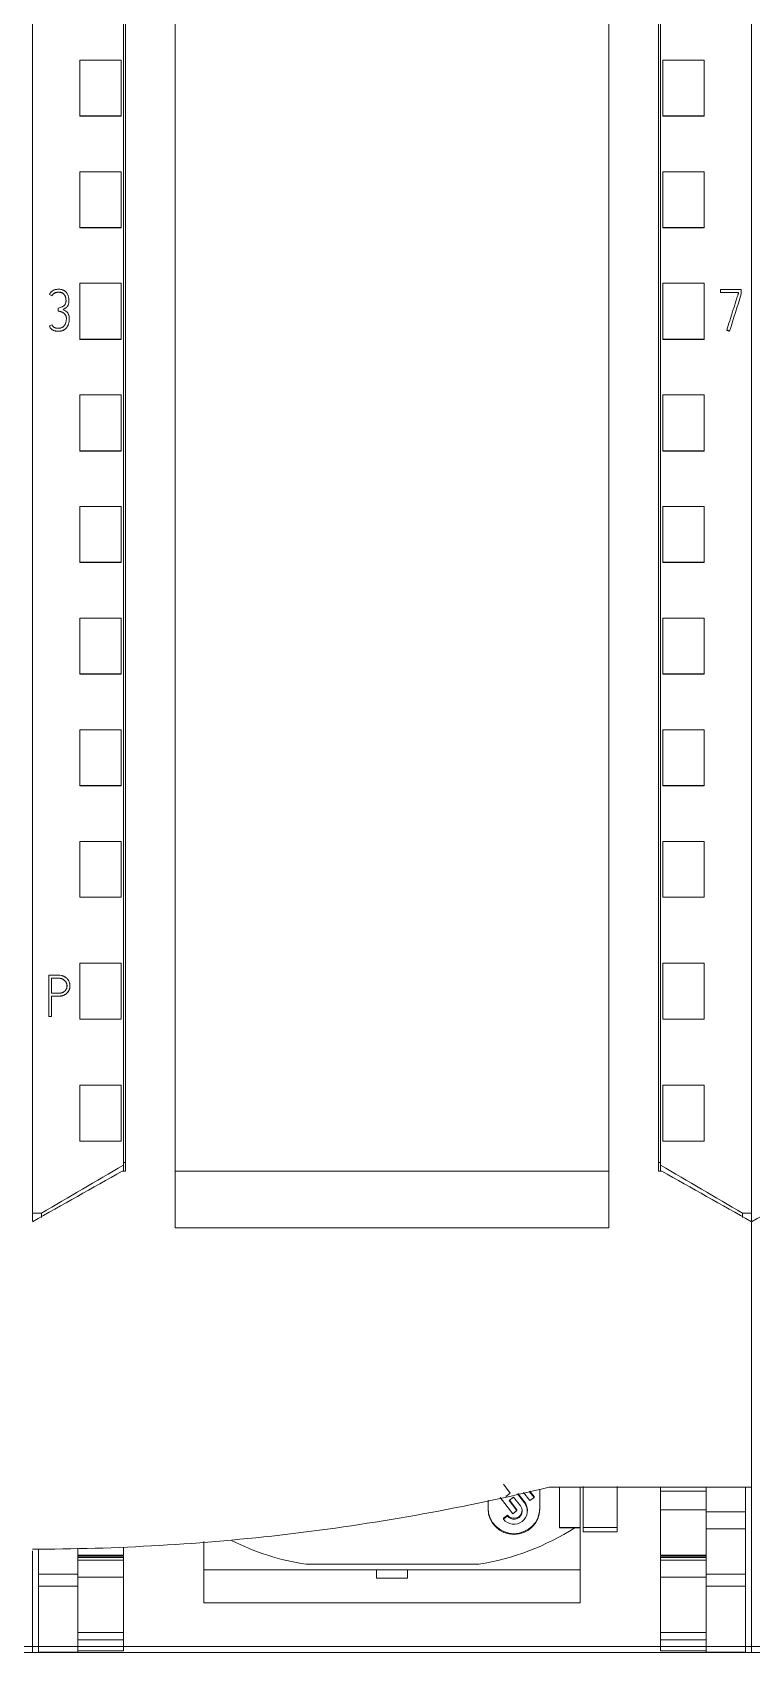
# Model space of a CAD drawing. Header units: millimetres. Extents: x 4137 to 6698, y 1400 to 3585.
# Drawn here: x 5146.2 to 5181, y 2940.8 to 3019.2 of the extents above; entities that cross this region are included whole.
import ezdxf

# ---------------------------------------------------------------- set-up
doc = ezdxf.new("R2010")
doc.units = ezdxf.units.MM
doc.layers.add('000-PI-Oprema', color=30, linetype='Continuous', lineweight=5)
doc.layers.add('004-PI-DIN Šina', color=3, linetype='Continuous')

msp = doc.modelspace()

# ---------------------------------------------------------------- linework, layer by layer
at = {"layer": '000-PI-Oprema', "color": 0, "linetype": 'ByBlock', "lineweight": 0}
for p, q in [((5146.248, 3075.465), (5146.248, 2962.047)), ((5181.048, 3075.465), (5181.048, 2962.047)), ((5150.648, 3073.185), (5150.648, 2964.37)), ((5176.648, 2964.37), (5176.648, 3073.185)), ((5148.548, 3015.152), (5148.548, 3017.854)), ((5150.548, 3017.854), (5148.548, 3017.854)), ((5150.548, 3015.152), (5150.548, 3017.854)), ((5176.748, 3015.152), (5176.748, 3017.854)), ((5176.748, 3017.854), (5178.748, 3017.854)), ((5178.748, 3015.152), (5178.748, 3017.854)), ((5148.548, 3015.134), (5148.548, 3015.152)), ((5150.548, 3015.152), (5148.548, 3015.152)), ((5150.548, 3015.134), (5148.548, 3015.134)), ((5150.548, 3015.134), (5150.548, 3015.152)), ((5176.748, 3015.152), (5178.748, 3015.152)), ((5176.748, 3015.134), (5176.748, 3015.152)), ((5176.748, 3015.134), (5178.748, 3015.134)), ((5178.748, 3015.134), (5178.748, 3015.152)), ((5148.548, 3009.751), (5148.548, 3012.452)), ((5150.548, 3012.452), (5148.548, 3012.452)), ((5150.548, 3009.751), (5150.548, 3012.452)), ((5176.748, 3009.751), (5176.748, 3012.452)), ((5176.748, 3012.452), (5178.748, 3012.452)), ((5178.748, 3009.751), (5178.748, 3012.452)), ((5148.548, 3009.734), (5148.548, 3009.751)), ((5150.548, 3009.751), (5148.548, 3009.751)), ((5150.548, 3009.734), (5148.548, 3009.734)), ((5150.548, 3009.734), (5150.548, 3009.751)), ((5176.748, 3009.751), (5178.748, 3009.751)), ((5176.748, 3009.734), (5176.748, 3009.751)), ((5176.748, 3009.734), (5178.748, 3009.734)), ((5178.748, 3009.734), (5178.748, 3009.751)), ((5148.548, 3004.349), (5148.548, 3007.05)), ((5150.548, 3007.05), (5148.548, 3007.05)), ((5150.548, 3004.349), (5150.548, 3007.05)), ((5176.748, 3004.349), (5176.748, 3007.05)), ((5176.748, 3007.05), (5178.748, 3007.05)), ((5178.748, 3004.349), (5178.748, 3007.05)), ((5179.551, 3006.607), (5179.551, 3006.748)), ((5179.551, 3006.748), (5180.55, 3006.748)), ((5179.551, 3006.607), (5179.551, 3006.6)), ((5180.411, 3006.607), (5179.551, 3006.607)), ((5179.551, 3006.6), (5180.411, 3006.6)), ((5180.411, 3006.568), (5180.411, 3006.607)), ((5180.55, 3006.748), (5180.55, 3006.546)), ((5180.55, 3006.546), (5180.55, 3006.539)), ((5147.494, 3005.847), (5147.494, 3005.841)), ((5147.502, 3005.709), (5147.502, 3005.703)), ((5148.015, 3006.194), (5148.015, 3006.2)), ((5148.032, 3005.341), (5148.032, 3005.347)), ((5148.548, 3004.334), (5148.548, 3004.349)), ((5150.548, 3004.349), (5148.548, 3004.349)), ((5150.548, 3004.334), (5148.548, 3004.334)), ((5150.548, 3004.334), (5150.548, 3004.349)), ((5176.748, 3004.334), (5176.748, 3004.349)), ((5176.748, 3004.349), (5178.748, 3004.349)), ((5176.748, 3004.334), (5178.748, 3004.334)), ((5178.748, 3004.334), (5178.748, 3004.349)), ((5179.848, 3004.783), (5179.848, 3004.777)), ((5179.981, 3004.739), (5179.981, 3004.733)), ((5148.548, 2998.947), (5148.548, 3001.649)), ((5150.548, 3001.649), (5148.548, 3001.649)), ((5150.548, 2998.947), (5150.548, 3001.649)), ((5176.748, 2998.947), (5176.748, 3001.649)), ((5176.748, 3001.649), (5178.748, 3001.649)), ((5178.748, 2998.947), (5178.748, 3001.649)), ((5148.548, 2998.934), (5148.548, 2998.947)), ((5150.548, 2998.947), (5148.548, 2998.947)), ((5150.548, 2998.934), (5148.548, 2998.934)), ((5150.548, 2998.934), (5150.548, 2998.947)), ((5176.748, 2998.934), (5176.748, 2998.947)), ((5176.748, 2998.947), (5178.748, 2998.947)), ((5176.748, 2998.934), (5178.748, 2998.934)), ((5178.748, 2998.934), (5178.748, 2998.947)), ((5148.548, 2993.546), (5148.548, 2996.247)), ((5150.548, 2996.247), (5148.548, 2996.247)), ((5150.548, 2993.546), (5150.548, 2996.247)), ((5176.748, 2993.546), (5176.748, 2996.247)), ((5176.748, 2996.247), (5178.748, 2996.247)), ((5178.748, 2993.546), (5178.748, 2996.247)), ((5148.548, 2993.534), (5148.548, 2993.546)), ((5150.548, 2993.546), (5148.548, 2993.546)), ((5150.548, 2993.534), (5148.548, 2993.534)), ((5150.548, 2993.534), (5150.548, 2993.546)), ((5176.748, 2993.534), (5176.748, 2993.546)), ((5176.748, 2993.546), (5178.748, 2993.546)), ((5176.748, 2993.534), (5178.748, 2993.534)), ((5178.748, 2993.534), (5178.748, 2993.546)), ((5148.548, 2988.144), (5148.548, 2990.845)), ((5150.548, 2990.845), (5148.548, 2990.845)), ((5150.548, 2988.144), (5150.548, 2990.845)), ((5176.748, 2988.144), (5176.748, 2990.845)), ((5176.748, 2990.845), (5178.748, 2990.845)), ((5178.748, 2988.144), (5178.748, 2990.845)), ((5148.548, 2988.135), (5148.548, 2988.144)), ((5150.548, 2988.144), (5148.548, 2988.144)), ((5150.548, 2988.135), (5148.548, 2988.135)), ((5150.548, 2988.135), (5150.548, 2988.144)), ((5176.748, 2988.135), (5176.748, 2988.144)), ((5176.748, 2988.144), (5178.748, 2988.144)), ((5176.748, 2988.135), (5178.748, 2988.135)), ((5178.748, 2988.135), (5178.748, 2988.144)), ((5148.548, 2982.743), (5148.548, 2985.444)), ((5150.548, 2985.444), (5148.548, 2985.444)), ((5150.548, 2982.743), (5150.548, 2985.444)), ((5176.748, 2982.743), (5176.748, 2985.444)), ((5176.748, 2985.444), (5178.748, 2985.444)), ((5178.748, 2982.743), (5178.748, 2985.444)), ((5148.548, 2982.735), (5148.548, 2982.743)), ((5150.548, 2982.743), (5148.548, 2982.743)), ((5150.548, 2982.735), (5148.548, 2982.735)), ((5150.548, 2982.735), (5150.548, 2982.743)), ((5176.748, 2982.735), (5176.748, 2982.743)), ((5176.748, 2982.743), (5178.748, 2982.743)), ((5176.748, 2982.735), (5178.748, 2982.735)), ((5178.748, 2982.735), (5178.748, 2982.743)), ((5148.548, 2977.341), (5148.548, 2980.042)), ((5150.548, 2980.042), (5148.548, 2980.042)), ((5150.548, 2977.341), (5150.548, 2980.042)), ((5176.748, 2977.341), (5176.748, 2980.042)), ((5176.748, 2980.042), (5178.748, 2980.042)), ((5178.748, 2977.341), (5178.748, 2980.042)), ((5150.548, 2977.341), (5148.548, 2977.341)), ((5148.548, 2977.335), (5148.548, 2977.341)), ((5150.548, 2977.335), (5148.548, 2977.335)), ((5150.548, 2977.335), (5150.548, 2977.341)), ((5176.748, 2977.341), (5178.748, 2977.341)), ((5176.748, 2977.335), (5176.748, 2977.341)), ((5176.748, 2977.335), (5178.748, 2977.335)), ((5178.748, 2977.335), (5178.748, 2977.341)), ((5147.037, 2973.566), (5147.037, 2971.565)), ((5148.548, 2971.439), (5148.548, 2974.14)), ((5150.548, 2974.14), (5148.548, 2974.14)), ((5150.548, 2971.439), (5150.548, 2974.14)), ((5176.748, 2971.439), (5176.748, 2974.14)), ((5176.748, 2974.14), (5178.748, 2974.14)), ((5178.748, 2971.439), (5178.748, 2974.14)), ((5147.179, 2972.689), (5147.179, 2973.425)), ((5148.064, 2973.038), (5148.064, 2973.044)), ((5147.179, 2971.565), (5147.179, 2972.547)), ((5147.037, 2971.565), (5147.179, 2971.565)), ((5148.548, 2971.435), (5148.548, 2971.439)), ((5150.548, 2971.439), (5148.548, 2971.439)), ((5150.548, 2971.435), (5148.548, 2971.435)), ((5150.548, 2971.435), (5150.548, 2971.439)), ((5176.748, 2971.439), (5178.748, 2971.439)), ((5176.748, 2971.435), (5176.748, 2971.439)), ((5176.748, 2971.435), (5178.748, 2971.435)), ((5178.748, 2971.435), (5178.748, 2971.439)), ((5148.548, 2965.538), (5148.548, 2968.238)), ((5150.548, 2968.238), (5148.548, 2968.238)), ((5150.548, 2965.538), (5150.548, 2968.238)), ((5176.748, 2965.538), (5176.748, 2968.238)), ((5176.748, 2968.238), (5178.748, 2968.238)), ((5178.748, 2965.538), (5178.748, 2968.238)), ((5148.548, 2965.535), (5148.548, 2965.538)), ((5150.548, 2965.538), (5148.548, 2965.538)), ((5150.548, 2965.535), (5148.548, 2965.535)), ((5150.548, 2965.535), (5150.548, 2965.538)), ((5176.748, 2965.538), (5178.748, 2965.538)), ((5176.748, 2965.535), (5176.748, 2965.538)), ((5176.748, 2965.535), (5178.748, 2965.535)), ((5178.748, 2965.535), (5178.748, 2965.538)), ((5150.748, 2964.499), (5150.648, 2964.499)), ((5150.648, 2964.37), (5150.648, 2964.084)), ((5176.548, 2964.499), (5176.648, 2964.499)), ((5176.648, 2964.084), (5176.648, 2964.37)), ((5150.598, 2964.084), (5150.748, 2964.084)), ((5174.148, 2964.081), (5153.148, 2964.081)), ((5176.548, 2964.084), (5176.698, 2964.084)), ((5146.248, 2962.047), (5146.248, 2961.677)), ((5146.688, 2962.047), (5146.248, 2962.047)), ((5146.688, 2961.844), (5146.688, 2962.047)), ((5180.608, 2962.047), (5180.608, 2961.844)), ((5181.048, 2962.047), (5180.608, 2962.047)), ((5181.048, 2962.047), (5181.048, 2961.671)), ((5174.148, 2961.334), (5153.148, 2961.334)), ((5169.036, 2948.925), (5169.372, 2948.499)), ((5169.372, 2948.499), (5169.156, 2948.331)), ((5170.059, 2948.03), (5169.723, 2948.456)), ((5170.059, 2948.069), (5169.742, 2948.471)), ((5170.018, 2948.524), (5170.324, 2948.135)), ((5170.521, 2948.288), (5170.289, 2948.581)), ((5170.521, 2948.327), (5170.316, 2948.587)), ((5170.798, 2947.734), (5170.798, 2948.689)), ((5171.248, 2948.785), (5181.048, 2948.785)), ((5171.748, 2948.785), (5171.748, 2946.825)), ((5172.748, 2946.825), (5172.748, 2948.785)), ((5176.648, 2948.585), (5176.648, 2948.785)), ((5176.648, 2947.686), (5176.648, 2948.585)), ((5176.648, 2948.585), (5178.848, 2948.585)), ((5178.848, 2947.583), (5178.848, 2948.785)), ((5180.748, 2947.583), (5180.748, 2948.785)), ((5181.048, 2948.704), (5181.048, 2940.785)), ((5168.298, 2948.159), (5168.298, 2947.734)), ((5168.878, 2948.282), (5169.498, 2947.495)), ((5169.31, 2948.136), (5169.526, 2948.303)), ((5169.695, 2947.648), (5169.31, 2948.136)), ((5169.695, 2947.687), (5169.329, 2948.151)), ((5169.526, 2948.303), (5169.862, 2947.877)), ((5169.695, 2947.687), (5169.695, 2947.648)), ((5170.059, 2948.069), (5170.059, 2948.03)), ((5170.197, 2947.634), (5170.197, 2947.673)), ((5170.324, 2948.135), (5170.521, 2948.288)), ((5170.521, 2948.327), (5170.521, 2948.288)), ((5176.648, 2945.486), (5176.648, 2947.686)), ((5176.648, 2947.686), (5178.848, 2947.686)), ((5169.233, 2947.429), (5169.036, 2947.277)), ((5169.233, 2947.39), (5169.036, 2947.237)), ((5169.036, 2947.277), (5169.036, 2947.237)), ((5169.233, 2947.429), (5169.233, 2947.39)), ((5169.498, 2947.495), (5169.695, 2947.648)), ((5178.848, 2946.767), (5178.848, 2947.583)), ((5178.848, 2947.583), (5180.748, 2947.583)), ((5180.748, 2946.767), (5180.748, 2947.583)), ((5154.548, 2944.785), (5154.548, 2946.149)), ((5171.748, 2946.825), (5171.748, 2946.824)), ((5171.748, 2946.825), (5172.748, 2946.825)), ((5171.748, 2946.824), (5172.496, 2946.824)), ((5172.496, 2946.824), (5172.748, 2946.824)), ((5172.748, 2946.824), (5172.748, 2946.825)), ((5172.748, 2944.785), (5172.748, 2946.824)), ((5172.898, 2946.618), (5172.898, 2946.835)), ((5172.898, 2946.835), (5174.548, 2946.835)), ((5172.898, 2946.618), (5174.548, 2946.618)), ((5174.548, 2946.618), (5174.548, 2946.835)), ((5178.848, 2946.767), (5178.848, 2944.58)), ((5178.848, 2946.767), (5180.748, 2946.767)), ((5180.748, 2946.767), (5180.748, 2944.58)), ((5146.549, 2945.785), (5146.248, 2945.785)), ((5146.248, 2945.703), (5146.248, 2940.785)), ((5146.548, 2945.773), (5146.548, 2944.58)), ((5148.448, 2945.834), (5148.448, 2944.58)), ((5148.448, 2945.486), (5150.648, 2945.486)), ((5150.648, 2945.456), (5148.448, 2945.456)), ((5150.648, 2945.449), (5148.448, 2945.449)), ((5150.648, 2945.385), (5148.448, 2945.385)), ((5150.648, 2945.486), (5150.648, 2945.851)), ((5150.648, 2945.449), (5150.648, 2945.456)), ((5150.648, 2945.385), (5150.648, 2945.449)), ((5150.648, 2945.385), (5150.648, 2945.248)), ((5176.648, 2945.486), (5178.848, 2945.486)), ((5176.648, 2945.449), (5176.648, 2945.456)), ((5178.848, 2945.456), (5176.648, 2945.456)), ((5176.648, 2945.385), (5176.648, 2945.449)), ((5176.648, 2945.449), (5178.848, 2945.449)), ((5176.648, 2945.385), (5176.648, 2945.248)), ((5176.648, 2945.385), (5178.848, 2945.385)), ((5146.548, 2943.993), (5146.548, 2944.58)), ((5148.448, 2944.58), (5146.548, 2944.58)), ((5150.648, 2945.248), (5148.448, 2945.248)), ((5148.448, 2943.993), (5148.448, 2944.58)), ((5150.648, 2945.248), (5150.648, 2944.423)), ((5154.548, 2943.185), (5154.548, 2944.785)), ((5154.548, 2944.785), (5172.748, 2944.785)), ((5159.492, 2945.052), (5167.847, 2945.052)), ((5162.898, 2944.785), (5162.898, 2944.381)), ((5164.398, 2944.785), (5164.398, 2944.381)), ((5172.748, 2943.185), (5172.748, 2944.785)), ((5176.648, 2945.248), (5176.648, 2944.423)), ((5176.648, 2945.248), (5178.848, 2945.248)), ((5178.848, 2943.993), (5178.848, 2944.58)), ((5178.848, 2944.58), (5180.748, 2944.58)), ((5180.748, 2943.993), (5180.748, 2944.58)), ((5148.448, 2943.993), (5146.548, 2943.993)), ((5150.648, 2944.423), (5148.448, 2944.423)), ((5150.648, 2944.423), (5150.648, 2941.758)), ((5162.898, 2944.381), (5164.398, 2944.381)), ((5176.648, 2944.423), (5176.648, 2941.758)), ((5176.648, 2944.423), (5178.848, 2944.423)), ((5178.848, 2943.993), (5180.748, 2943.993)), ((5154.548, 2943.185), (5172.748, 2943.185)), ((5150.648, 2941.758), (5148.448, 2941.758)), ((5148.448, 2941.391), (5148.448, 2940.861)), ((5150.648, 2941.391), (5148.448, 2941.391)), ((5150.648, 2941.758), (5150.648, 2941.391)), ((5150.648, 2941.391), (5150.648, 2940.861)), ((5176.648, 2941.758), (5176.648, 2941.391)), ((5176.648, 2941.758), (5178.848, 2941.758)), ((5176.648, 2941.391), (5176.648, 2940.861)), ((5176.648, 2941.391), (5178.848, 2941.391)), ((5178.848, 2941.391), (5178.848, 2940.861)), ((5148.189, 2940.785), (5146.248, 2940.785)), ((5148.448, 2940.797), (5146.548, 2940.797)), ((5146.548, 2940.796), (5148.448, 2940.796)), ((5179.448, 2940.785), (5148.189, 2940.785)), ((5150.648, 2940.861), (5148.448, 2940.861)), ((5148.448, 2940.86), (5150.648, 2940.86)), ((5150.648, 2940.86), (5150.648, 2940.861)), ((5176.648, 2940.86), (5176.648, 2940.861)), ((5176.648, 2940.861), (5178.848, 2940.861)), ((5176.648, 2940.86), (5178.848, 2940.86)), ((5178.848, 2940.797), (5180.748, 2940.797)), ((5178.848, 2940.796), (5180.748, 2940.796)), ((5181.048, 2940.785), (5179.448, 2940.785))]:
    msp.add_line(p, q, dxfattribs=at)
at = {"layer": '000-PI-Oprema', "color": 0, "linetype": 'ByBlock', "lineweight": 0, "ltscale": 0.25}
for p, q in [((5147.069, 3006.512), (5147.197, 3006.442)), ((5147.069, 3004.986), (5147.197, 3005.044))]:
    msp.add_line(p, q, dxfattribs=at)
at = {"layer": '000-PI-Oprema', "color": 7, "linetype": 'Continuous', "lineweight": 13}
for centre, major_axis, ratio, start_param, end_param in [((5184.083, 2955.573), (314.603, 1002.18), 0.017762, 1.525489, 1.527294), ((5184.081, 2955.637), (314.393, 1001.508), 0.017752, 1.525522, 1.527328)]:
    msp.add_ellipse(centre, major_axis=major_axis, ratio=ratio, start_param=start_param, end_param=end_param, dxfattribs=at)
at = {"layer": '000-PI-Oprema', "color": 0, "linetype": 'ByBlock', "lineweight": 0}
for centre, major_axis, start_param, end_param in [((5169.548, 2947.773), (1.25, 0), 3.141593, 6.283185), ((5169.548, 2947.734), (1.25, 0), 3.141593, 6.283185), ((5169.548, 2947.634), (0.649, 0), 3.804818, 6.94641), ((5169.548, 2947.634), (-0.399, 0), 0.663225, 3.804818), ((5169.548, 2947.673), (-0.399, 0), 0.663225, 3.092069), ((5169.548, 2947.673), (0.649, 0), 6.283142, 6.94641), ((5161.314, 2956.789), (11.977, 0), 4.241192, 4.559632), ((5165.91, 2956.929), (12.135, 0), 4.872685, 5.28613)]:
    msp.add_ellipse(centre, major_axis=major_axis, ratio=0.991445, start_param=start_param, end_param=end_param, dxfattribs=at)
for points, knots in [([(5150.748, 3073.37), (5150.748, 3070.326), (5150.748, 3060.757), (5150.748, 3046.587), (5150.748, 3032.02), (5150.748, 3017.81), (5150.748, 3003.516), (5150.748, 2988.029), (5150.748, 2975.39), (5150.748, 2967.425), (5150.748, 2964.084)], [0, 0, 0, 0, 0.083934, 0.263736, 0.389889, 0.484142, 0.653794, 0.78188, 0.908517, 1, 1, 1, 1]), ([(5176.548, 2964.084), (5176.548, 2967.425), (5176.548, 2975.39), (5176.548, 2988.029), (5176.548, 3003.516), (5176.548, 3017.81), (5176.548, 3032.02), (5176.548, 3046.587), (5176.548, 3060.757), (5176.548, 3070.326), (5176.548, 3073.37)], [0, 0, 0, 0, 0.091483, 0.21812, 0.346206, 0.515858, 0.610111, 0.736264, 0.916066, 1, 1, 1, 1]), ([(5153.148, 3070.305), (5153.148, 3068.282), (5153.148, 3059.733), (5153.148, 3046.587), (5153.148, 3032.02), (5153.148, 3017.81), (5153.148, 3003.516), (5153.148, 2988.029), (5153.148, 2975.271), (5153.148, 2966.39), (5153.148, 2962.132), (5153.148, 2961.334)], [0, 0, 0, 0, 0.055935, 0.236292, 0.362833, 0.457376, 0.627551, 0.756032, 0.883059, 0.978086, 1, 1, 1, 1]), ([(5174.148, 3070.305), (5174.148, 3068.282), (5174.148, 3059.733), (5174.148, 3046.587), (5174.148, 3032.02), (5174.148, 3017.81), (5174.148, 3003.516), (5174.148, 2988.029), (5174.148, 2975.271), (5174.148, 2966.39), (5174.148, 2962.132), (5174.148, 2961.334)], [0, 0, 0, 0, 0.055935, 0.236292, 0.362833, 0.457376, 0.627551, 0.756032, 0.883059, 0.978086, 1, 1, 1, 1]), ([(5147.069, 3006.512), (5147.078, 3006.531), (5147.097, 3006.566), (5147.122, 3006.598), (5147.142, 3006.621), (5147.149, 3006.628), (5147.164, 3006.642), (5147.172, 3006.649), (5147.195, 3006.668), (5147.211, 3006.68), (5147.237, 3006.696), (5147.246, 3006.701), (5147.264, 3006.71), (5147.273, 3006.714), (5147.301, 3006.727), (5147.32, 3006.734), (5147.349, 3006.742), (5147.359, 3006.745), (5147.378, 3006.749), (5147.388, 3006.751), (5147.418, 3006.756), (5147.458, 3006.761), (5147.498, 3006.762), (5147.539, 3006.761), (5147.559, 3006.761), (5147.599, 3006.757), (5147.619, 3006.754), (5147.659, 3006.746), (5147.678, 3006.742), (5147.717, 3006.729), (5147.735, 3006.722), (5147.763, 3006.709), (5147.772, 3006.704), (5147.79, 3006.694), (5147.798, 3006.689), (5147.823, 3006.672), (5147.839, 3006.66), (5147.861, 3006.64), (5147.868, 3006.633), (5147.882, 3006.618), (5147.889, 3006.61), (5147.908, 3006.587), (5147.92, 3006.57), (5147.941, 3006.536), (5147.95, 3006.518), (5147.975, 3006.463), (5147.987, 3006.424), (5148, 3006.366), (5148.004, 3006.346), (5148.01, 3006.306), (5148.012, 3006.286), (5148.014, 3006.246), (5148.015, 3006.226), (5148.015, 3006.186), (5148.015, 3006.166), (5148.012, 3006.125), (5148.01, 3006.105), (5148.002, 3006.065), (5147.996, 3006.046), (5147.981, 3006.009), (5147.973, 3005.991), (5147.957, 3005.964), (5147.952, 3005.956), (5147.94, 3005.939), (5147.934, 3005.931), (5147.914, 3005.908), (5147.9, 3005.894), (5147.878, 3005.874), (5147.87, 3005.867), (5147.854, 3005.855), (5147.845, 3005.849), (5147.82, 3005.833), (5147.803, 3005.822), (5147.768, 3005.802), (5147.75, 3005.793), (5147.732, 3005.784)], [0, 0, 0, 0, 0.03125, 0.0625, 0.0625, 0.078125, 0.078125, 0.09375, 0.09375, 0.125, 0.125, 0.140625, 0.140625, 0.15625, 0.15625, 0.1875, 0.1875, 0.203125, 0.203125, 0.21875, 0.21875, 0.25, 0.28125, 0.28125, 0.3125, 0.3125, 0.34375, 0.34375, 0.375, 0.375, 0.40625, 0.40625, 0.421875, 0.421875, 0.4375, 0.4375, 0.46875, 0.46875, 0.484375, 0.484375, 0.5, 0.5, 0.53125, 0.53125, 0.5625, 0.5625, 0.625, 0.625, 0.65625, 0.65625, 0.6875, 0.6875, 0.71875, 0.71875, 0.75, 0.75, 0.78125, 0.78125, 0.8125, 0.8125, 0.84375, 0.84375, 0.859375, 0.859375, 0.875, 0.875, 0.90625, 0.90625, 0.921875, 0.921875, 0.9375, 0.9375, 0.96875, 0.96875, 1, 1, 1, 1]), ([(5147.494, 3005.847), (5147.525, 3005.857), (5147.557, 3005.866), (5147.62, 3005.886), (5147.651, 3005.896), (5147.696, 3005.916), (5147.711, 3005.924), (5147.74, 3005.941), (5147.753, 3005.95), (5147.773, 3005.965), (5147.779, 3005.971), (5147.791, 3005.982), (5147.797, 3005.988), (5147.813, 3006.007), (5147.824, 3006.019), (5147.837, 3006.04), (5147.841, 3006.047), (5147.849, 3006.062), (5147.852, 3006.07), (5147.861, 3006.093), (5147.865, 3006.109), (5147.871, 3006.141), (5147.873, 3006.158), (5147.874, 3006.191), (5147.874, 3006.207), (5147.873, 3006.257), (5147.871, 3006.289), (5147.863, 3006.338), (5147.86, 3006.354), (5147.853, 3006.378), (5147.851, 3006.386), (5147.846, 3006.402), (5147.843, 3006.41), (5147.834, 3006.433), (5147.827, 3006.448), (5147.81, 3006.477), (5147.801, 3006.491), (5147.781, 3006.517), (5147.77, 3006.53), (5147.752, 3006.547), (5147.746, 3006.552), (5147.733, 3006.562), (5147.726, 3006.567), (5147.705, 3006.581), (5147.69, 3006.589), (5147.66, 3006.601), (5147.644, 3006.607), (5147.611, 3006.615), (5147.595, 3006.617), (5147.562, 3006.621), (5147.546, 3006.623), (5147.512, 3006.623), (5147.496, 3006.623), (5147.462, 3006.621), (5147.446, 3006.619), (5147.413, 3006.614), (5147.397, 3006.611), (5147.373, 3006.603), (5147.365, 3006.601), (5147.35, 3006.595), (5147.342, 3006.592), (5147.327, 3006.585), (5147.319, 3006.581), (5147.305, 3006.572), (5147.298, 3006.568), (5147.278, 3006.553), (5147.265, 3006.542), (5147.242, 3006.518), (5147.232, 3006.506), (5147.213, 3006.478), (5147.205, 3006.464), (5147.197, 3006.449)], [0, 0, 0, 0, 0.0625, 0.0625, 0.125, 0.125, 0.15625, 0.15625, 0.1875, 0.1875, 0.203125, 0.203125, 0.21875, 0.21875, 0.25, 0.25, 0.265625, 0.265625, 0.28125, 0.28125, 0.3125, 0.3125, 0.34375, 0.34375, 0.375, 0.375, 0.4375, 0.4375, 0.46875, 0.46875, 0.484375, 0.484375, 0.5, 0.5, 0.53125, 0.53125, 0.5625, 0.5625, 0.59375, 0.59375, 0.609375, 0.609375, 0.625, 0.625, 0.65625, 0.65625, 0.6875, 0.6875, 0.71875, 0.71875, 0.75, 0.75, 0.78125, 0.78125, 0.8125, 0.8125, 0.84375, 0.84375, 0.859375, 0.859375, 0.875, 0.875, 0.890625, 0.890625, 0.90625, 0.90625, 0.9375, 0.9375, 0.96875, 0.96875, 1, 1, 1, 1]), ([(5147.197, 3006.442), (5147.204, 3006.457), (5147.213, 3006.472), (5147.231, 3006.499), (5147.241, 3006.511), (5147.259, 3006.529), (5147.265, 3006.535), (5147.277, 3006.546), (5147.284, 3006.551), (5147.297, 3006.561), (5147.304, 3006.565), (5147.318, 3006.574), (5147.325, 3006.578), (5147.348, 3006.588), (5147.363, 3006.594), (5147.395, 3006.604), (5147.411, 3006.607), (5147.444, 3006.613), (5147.46, 3006.615), (5147.493, 3006.617), (5147.51, 3006.617), (5147.56, 3006.616), (5147.592, 3006.613), (5147.633, 3006.603), (5147.641, 3006.601), (5147.657, 3006.596), (5147.665, 3006.593), (5147.688, 3006.584), (5147.702, 3006.576), (5147.724, 3006.563), (5147.73, 3006.558), (5147.743, 3006.548), (5147.75, 3006.543), (5147.768, 3006.526), (5147.779, 3006.513), (5147.794, 3006.494), (5147.799, 3006.487), (5147.809, 3006.473), (5147.822, 3006.452), (5147.832, 3006.43), (5147.845, 3006.399), (5147.85, 3006.383), (5147.859, 3006.354), (5147.862, 3006.34), (5147.864, 3006.326)], [0, 0, 0, 0, 0.055989, 0.055989, 0.111979, 0.111979, 0.139974, 0.139974, 0.167968, 0.167968, 0.195963, 0.195963, 0.223958, 0.223958, 0.279947, 0.279947, 0.335937, 0.335937, 0.391926, 0.391926, 0.447916, 0.447916, 0.559895, 0.559895, 0.587889, 0.587889, 0.615884, 0.615884, 0.671874, 0.671874, 0.699868, 0.699868, 0.727863, 0.727863, 0.783853, 0.783853, 0.811847, 0.811847, 0.839842, 0.895832, 0.895832, 0.951821, 0.951821, 1, 1, 1, 1]), ([(5179.848, 3004.783), (5179.895, 3004.932), (5179.942, 3005.081), (5180.012, 3005.304), (5180.035, 3005.378), (5180.082, 3005.527), (5180.105, 3005.602), (5180.14, 3005.713), (5180.152, 3005.75), (5180.175, 3005.825), (5180.187, 3005.862), (5180.222, 3005.973), (5180.245, 3006.048), (5180.292, 3006.197), (5180.316, 3006.271), (5180.351, 3006.382), (5180.363, 3006.42), (5180.38, 3006.475), (5180.386, 3006.494), (5180.396, 3006.522), (5180.399, 3006.531), (5180.405, 3006.549), (5180.408, 3006.559), (5180.411, 3006.568)], [0, 0, 0, 0, 0.25, 0.25, 0.375, 0.375, 0.5, 0.5, 0.5625, 0.5625, 0.625, 0.625, 0.75, 0.75, 0.875, 0.875, 0.9375, 0.9375, 0.96875, 0.96875, 0.984375, 0.984375, 1, 1, 1, 1]), ([(5147.732, 3005.784), (5147.751, 3005.774), (5147.77, 3005.764), (5147.806, 3005.743), (5147.824, 3005.732), (5147.859, 3005.709), (5147.876, 3005.697), (5147.901, 3005.677), (5147.909, 3005.669), (5147.924, 3005.655), (5147.931, 3005.647), (5147.951, 3005.623), (5147.964, 3005.606), (5147.98, 3005.579), (5147.985, 3005.569), (5147.994, 3005.55), (5147.998, 3005.541), (5148.01, 3005.511), (5148.016, 3005.491), (5148.023, 3005.46), (5148.025, 3005.45), (5148.028, 3005.429), (5148.029, 3005.418), (5148.032, 3005.387), (5148.032, 3005.366), (5148.032, 3005.324), (5148.031, 3005.303), (5148.029, 3005.261), (5148.027, 3005.24), (5148.021, 3005.199), (5148.018, 3005.178), (5148.005, 3005.116), (5147.994, 3005.076), (5147.974, 3005.028), (5147.97, 3005.018), (5147.961, 3004.999), (5147.956, 3004.99), (5147.941, 3004.962), (5147.93, 3004.944), (5147.905, 3004.91), (5147.892, 3004.894), (5147.87, 3004.871), (5147.862, 3004.863), (5147.847, 3004.849), (5147.838, 3004.842), (5147.813, 3004.823), (5147.796, 3004.811), (5147.769, 3004.796), (5147.759, 3004.791), (5147.74, 3004.782), (5147.73, 3004.778), (5147.681, 3004.758), (5147.64, 3004.748), (5147.578, 3004.738), (5147.557, 3004.736), (5147.514, 3004.734), (5147.493, 3004.733), (5147.451, 3004.734), (5147.43, 3004.735), (5147.399, 3004.739), (5147.388, 3004.74), (5147.367, 3004.744), (5147.357, 3004.746), (5147.326, 3004.753), (5147.306, 3004.76), (5147.276, 3004.771), (5147.267, 3004.776), (5147.248, 3004.785), (5147.238, 3004.79), (5147.211, 3004.806), (5147.193, 3004.818), (5147.169, 3004.838), (5147.161, 3004.845), (5147.147, 3004.861), (5147.14, 3004.869), (5147.12, 3004.894), (5147.109, 3004.911), (5147.088, 3004.948), (5147.078, 3004.966), (5147.069, 3004.986)], [0, 0, 0, 0, 0.03125, 0.03125, 0.0625, 0.0625, 0.09375, 0.09375, 0.109375, 0.109375, 0.125, 0.125, 0.15625, 0.15625, 0.171875, 0.171875, 0.1875, 0.1875, 0.21875, 0.21875, 0.234375, 0.234375, 0.25, 0.25, 0.28125, 0.28125, 0.3125, 0.3125, 0.34375, 0.34375, 0.375, 0.375, 0.4375, 0.4375, 0.453125, 0.453125, 0.46875, 0.46875, 0.5, 0.5, 0.53125, 0.53125, 0.546875, 0.546875, 0.5625, 0.5625, 0.59375, 0.59375, 0.609375, 0.609375, 0.625, 0.625, 0.6875, 0.6875, 0.71875, 0.71875, 0.75, 0.75, 0.78125, 0.78125, 0.796875, 0.796875, 0.8125, 0.8125, 0.84375, 0.84375, 0.859375, 0.859375, 0.875, 0.875, 0.90625, 0.90625, 0.921875, 0.921875, 0.9375, 0.9375, 0.96875, 0.96875, 1, 1, 1, 1]), ([(5147.197, 3005.044), (5147.204, 3005.028), (5147.212, 3005.013), (5147.23, 3004.983), (5147.24, 3004.97), (5147.258, 3004.95), (5147.264, 3004.944), (5147.278, 3004.933), (5147.284, 3004.928), (5147.299, 3004.918), (5147.306, 3004.914), (5147.322, 3004.905), (5147.33, 3004.902), (5147.354, 3004.892), (5147.37, 3004.888), (5147.404, 3004.881), (5147.422, 3004.878), (5147.456, 3004.875), (5147.473, 3004.875), (5147.508, 3004.875), (5147.525, 3004.876), (5147.559, 3004.878), (5147.576, 3004.881), (5147.602, 3004.886), (5147.61, 3004.887), (5147.627, 3004.892), (5147.636, 3004.894), (5147.66, 3004.902), (5147.676, 3004.908), (5147.7, 3004.92), (5147.707, 3004.924), (5147.722, 3004.933), (5147.73, 3004.938), (5147.75, 3004.953), (5147.763, 3004.964), (5147.787, 3004.989), (5147.798, 3005.003), (5147.818, 3005.032), (5147.826, 3005.047), (5147.841, 3005.078), (5147.848, 3005.094), (5147.865, 3005.144), (5147.872, 3005.177), (5147.881, 3005.228), (5147.884, 3005.245), (5147.887, 3005.28), (5147.889, 3005.297), (5147.891, 3005.331), (5147.891, 3005.349), (5147.89, 3005.374), (5147.89, 3005.383), (5147.889, 3005.4), (5147.888, 3005.409), (5147.884, 3005.435), (5147.88, 3005.452), (5147.871, 3005.476), (5147.868, 3005.484), (5147.861, 3005.5), (5147.857, 3005.507), (5147.843, 3005.53), (5147.833, 3005.544), (5147.811, 3005.57), (5147.799, 3005.583), (5147.773, 3005.605), (5147.759, 3005.616), (5147.73, 3005.634), (5147.715, 3005.643), (5147.684, 3005.658), (5147.668, 3005.665), (5147.636, 3005.676), (5147.619, 3005.681), (5147.57, 3005.695), (5147.536, 3005.703), (5147.502, 3005.709)], [0, 0, 0, 0, 0.03125, 0.03125, 0.0625, 0.0625, 0.078125, 0.078125, 0.09375, 0.09375, 0.109375, 0.109375, 0.125, 0.125, 0.15625, 0.15625, 0.1875, 0.1875, 0.21875, 0.21875, 0.25, 0.25, 0.28125, 0.28125, 0.296875, 0.296875, 0.3125, 0.3125, 0.34375, 0.34375, 0.359375, 0.359375, 0.375, 0.375, 0.40625, 0.40625, 0.4375, 0.4375, 0.46875, 0.46875, 0.5, 0.5, 0.5625, 0.5625, 0.59375, 0.59375, 0.625, 0.625, 0.65625, 0.65625, 0.671875, 0.671875, 0.6875, 0.6875, 0.71875, 0.71875, 0.734375, 0.734375, 0.75, 0.75, 0.78125, 0.78125, 0.8125, 0.8125, 0.84375, 0.84375, 0.875, 0.875, 0.90625, 0.90625, 0.9375, 0.9375, 1, 1, 1, 1]), ([(5147.502, 3005.703), (5147.536, 3005.697), (5147.57, 3005.689), (5147.619, 3005.675), (5147.635, 3005.67), (5147.668, 3005.658), (5147.684, 3005.652), (5147.707, 3005.64), (5147.715, 3005.636), (5147.73, 3005.628), (5147.737, 3005.623), (5147.759, 3005.609), (5147.773, 3005.599), (5147.793, 3005.582), (5147.799, 3005.576), (5147.811, 3005.564), (5147.817, 3005.557), (5147.833, 3005.537), (5147.843, 3005.523), (5147.857, 3005.501), (5147.861, 3005.493), (5147.864, 3005.485), (5147.865, 3005.485), (5147.865, 3005.484)], [0, 0, 0, 0, 0.234549, 0.234549, 0.351824, 0.351824, 0.469098, 0.469098, 0.527735, 0.527735, 0.586373, 0.586373, 0.703647, 0.703647, 0.762285, 0.762285, 0.820922, 0.820922, 0.938196, 0.938196, 0.996834, 0.996834, 1, 1, 1, 1]), ([(5148.01, 3006.104), (5148.011, 3006.115), (5148.013, 3006.126), (5148.015, 3006.156), (5148.015, 3006.175), (5148.015, 3006.193)], [0, 0, 0, 0, 0.372922, 0.372922, 1, 1, 1, 1]), ([(5147.069, 3004.98), (5147.078, 3004.96), (5147.088, 3004.941), (5147.109, 3004.905), (5147.12, 3004.887), (5147.14, 3004.862), (5147.147, 3004.854), (5147.161, 3004.839), (5147.169, 3004.832), (5147.193, 3004.812), (5147.21, 3004.8), (5147.238, 3004.784), (5147.247, 3004.779), (5147.266, 3004.77), (5147.276, 3004.765), (5147.305, 3004.754), (5147.325, 3004.747), (5147.366, 3004.737), (5147.387, 3004.734), (5147.429, 3004.729), (5147.45, 3004.728), (5147.491, 3004.727), (5147.512, 3004.727), (5147.554, 3004.73), (5147.575, 3004.732), (5147.607, 3004.736), (5147.617, 3004.738), (5147.638, 3004.742), (5147.648, 3004.745), (5147.678, 3004.752), (5147.698, 3004.759), (5147.728, 3004.77), (5147.737, 3004.774), (5147.757, 3004.783), (5147.766, 3004.788), (5147.794, 3004.804), (5147.811, 3004.815), (5147.844, 3004.841), (5147.86, 3004.854), (5147.889, 3004.885), (5147.903, 3004.901), (5147.928, 3004.935), (5147.939, 3004.952), (5147.955, 3004.98), (5147.96, 3004.989), (5147.969, 3005.008), (5147.973, 3005.018), (5147.993, 3005.067), (5148.005, 3005.107), (5148.017, 3005.168), (5148.021, 3005.189), (5148.026, 3005.231), (5148.028, 3005.252), (5148.03, 3005.276), (5148.03, 3005.279), (5148.03, 3005.282)], [0, 0, 0, 0, 0.045144, 0.045144, 0.090287, 0.090287, 0.112859, 0.112859, 0.135431, 0.135431, 0.180575, 0.180575, 0.203147, 0.203147, 0.225718, 0.225718, 0.270862, 0.270862, 0.316006, 0.316006, 0.361149, 0.361149, 0.406293, 0.406293, 0.451437, 0.451437, 0.474009, 0.474009, 0.49658, 0.49658, 0.541724, 0.541724, 0.564296, 0.564296, 0.586868, 0.586868, 0.632011, 0.632011, 0.677155, 0.677155, 0.722299, 0.722299, 0.767442, 0.767442, 0.790014, 0.790014, 0.812586, 0.812586, 0.902873, 0.902873, 0.948017, 0.948017, 0.993161, 0.993161, 1, 1, 1, 1]), ([(5147.179, 2972.547), (5147.231, 2972.547), (5147.282, 2972.548), (5147.385, 2972.547), (5147.437, 2972.546), (5147.515, 2972.548), (5147.54, 2972.549), (5147.579, 2972.552), (5147.592, 2972.554), (5147.618, 2972.557), (5147.63, 2972.559), (5147.669, 2972.566), (5147.694, 2972.572), (5147.743, 2972.588), (5147.767, 2972.598), (5147.802, 2972.615), (5147.813, 2972.621), (5147.836, 2972.634), (5147.847, 2972.641), (5147.878, 2972.663), (5147.898, 2972.68), (5147.926, 2972.707), (5147.935, 2972.716), (5147.953, 2972.735), (5147.961, 2972.745), (5147.984, 2972.776), (5147.998, 2972.798), (5148.016, 2972.832), (5148.022, 2972.844), (5148.032, 2972.868), (5148.036, 2972.88), (5148.048, 2972.917), (5148.054, 2972.942), (5148.06, 2972.981), (5148.062, 2972.994), (5148.063, 2973.019), (5148.064, 2973.033), (5148.064, 2973.071), (5148.062, 2973.097), (5148.056, 2973.135), (5148.053, 2973.148), (5148.048, 2973.174), (5148.044, 2973.186), (5148.033, 2973.223), (5148.023, 2973.247), (5148.006, 2973.282), (5148, 2973.294), (5147.987, 2973.316), (5147.98, 2973.327), (5147.958, 2973.359), (5147.926, 2973.399), (5147.887, 2973.434), (5147.856, 2973.458), (5147.846, 2973.465), (5147.824, 2973.479), (5147.813, 2973.486), (5147.779, 2973.505), (5147.756, 2973.515), (5147.719, 2973.529), (5147.707, 2973.533), (5147.682, 2973.54), (5147.669, 2973.543), (5147.606, 2973.558), (5147.555, 2973.563), (5147.478, 2973.567), (5147.452, 2973.568), (5147.4, 2973.568), (5147.348, 2973.568), (5147.296, 2973.567), (5147.245, 2973.566), (5147.167, 2973.566), (5147.089, 2973.566), (5147.037, 2973.566)], [0, 0, 0, 0, 0.0625, 0.0625, 0.125, 0.125, 0.15625, 0.15625, 0.171875, 0.171875, 0.1875, 0.1875, 0.21875, 0.21875, 0.25, 0.25, 0.265625, 0.265625, 0.28125, 0.28125, 0.3125, 0.3125, 0.328125, 0.328125, 0.34375, 0.34375, 0.375, 0.375, 0.390625, 0.390625, 0.40625, 0.40625, 0.4375, 0.4375, 0.453125, 0.453125, 0.46875, 0.46875, 0.5, 0.5, 0.515625, 0.515625, 0.53125, 0.53125, 0.5625, 0.5625, 0.578125, 0.578125, 0.59375, 0.59375, 0.625, 0.65625, 0.65625, 0.671875, 0.671875, 0.6875, 0.6875, 0.71875, 0.71875, 0.734375, 0.734375, 0.75, 0.75, 0.8125, 0.8125, 0.84375, 0.84375, 0.875, 0.90625, 0.90625, 0.9375, 1, 1, 1, 1]), ([(5147.179, 2973.425), (5147.218, 2973.425), (5147.256, 2973.424), (5147.315, 2973.424), (5147.334, 2973.425), (5147.373, 2973.425), (5147.431, 2973.427), (5147.489, 2973.428), (5147.567, 2973.422), (5147.605, 2973.416), (5147.653, 2973.401), (5147.662, 2973.398), (5147.681, 2973.391), (5147.69, 2973.388), (5147.717, 2973.375), (5147.735, 2973.366), (5147.76, 2973.35), (5147.768, 2973.344), (5147.784, 2973.332), (5147.792, 2973.326), (5147.814, 2973.306), (5147.828, 2973.292), (5147.847, 2973.269), (5147.853, 2973.261), (5147.864, 2973.245), (5147.869, 2973.236), (5147.884, 2973.21), (5147.893, 2973.192), (5147.903, 2973.165), (5147.906, 2973.155), (5147.911, 2973.136), (5147.914, 2973.126), (5147.919, 2973.097), (5147.922, 2973.077), (5147.922, 2973.047), (5147.922, 2973.037), (5147.921, 2973.017), (5147.921, 2973.007), (5147.917, 2972.978), (5147.913, 2972.958), (5147.904, 2972.93), (5147.9, 2972.921), (5147.893, 2972.902), (5147.889, 2972.893), (5147.875, 2972.867), (5147.864, 2972.85), (5147.845, 2972.827), (5147.839, 2972.82), (5147.825, 2972.805), (5147.818, 2972.798), (5147.795, 2972.779), (5147.779, 2972.767), (5147.754, 2972.751), (5147.745, 2972.746), (5147.728, 2972.736), (5147.719, 2972.732), (5147.691, 2972.72), (5147.673, 2972.713), (5147.644, 2972.705), (5147.634, 2972.703), (5147.615, 2972.699), (5147.605, 2972.697), (5147.575, 2972.693), (5147.555, 2972.691), (5147.516, 2972.689), (5147.496, 2972.689), (5147.456, 2972.688), (5147.417, 2972.688), (5147.377, 2972.689), (5147.337, 2972.689), (5147.318, 2972.689), (5147.258, 2972.689), (5147.219, 2972.689), (5147.179, 2972.689)], [0, 0, 0, 0, 0.0625, 0.0625, 0.09375, 0.09375, 0.125, 0.1875, 0.1875, 0.25, 0.25, 0.265625, 0.265625, 0.28125, 0.28125, 0.3125, 0.3125, 0.328125, 0.328125, 0.34375, 0.34375, 0.375, 0.375, 0.390625, 0.390625, 0.40625, 0.40625, 0.4375, 0.4375, 0.453125, 0.453125, 0.46875, 0.46875, 0.5, 0.5, 0.515625, 0.515625, 0.53125, 0.53125, 0.5625, 0.5625, 0.578125, 0.578125, 0.59375, 0.59375, 0.625, 0.625, 0.640625, 0.640625, 0.65625, 0.65625, 0.6875, 0.6875, 0.703125, 0.703125, 0.71875, 0.71875, 0.75, 0.75, 0.765625, 0.765625, 0.78125, 0.78125, 0.8125, 0.8125, 0.84375, 0.84375, 0.875, 0.90625, 0.90625, 0.9375, 0.9375, 1, 1, 1, 1]), ([(5147.922, 2973.039), (5147.922, 2973.042), (5147.922, 2973.044), (5147.922, 2973.056), (5147.921, 2973.066), (5147.919, 2973.086), (5147.918, 2973.096), (5147.913, 2973.125), (5147.908, 2973.144), (5147.894, 2973.182), (5147.886, 2973.2), (5147.867, 2973.235), (5147.856, 2973.251), (5147.831, 2973.282), (5147.817, 2973.296), (5147.788, 2973.323), (5147.773, 2973.335), (5147.739, 2973.357), (5147.722, 2973.367), (5147.686, 2973.384), (5147.667, 2973.391), (5147.639, 2973.399), (5147.629, 2973.402), (5147.61, 2973.407), (5147.6, 2973.409), (5147.571, 2973.414), (5147.552, 2973.417), (5147.493, 2973.422), (5147.454, 2973.421), (5147.395, 2973.42), (5147.375, 2973.419), (5147.336, 2973.418), (5147.316, 2973.418), (5147.257, 2973.418), (5147.218, 2973.419), (5147.179, 2973.419)], [0, 0, 0, 0, 0.007629, 0.007629, 0.03864, 0.03864, 0.069652, 0.069652, 0.131675, 0.131675, 0.193698, 0.193698, 0.255722, 0.255722, 0.317745, 0.317745, 0.379768, 0.379768, 0.441791, 0.441791, 0.503814, 0.503814, 0.534826, 0.534826, 0.565838, 0.565838, 0.627861, 0.627861, 0.751907, 0.751907, 0.81393, 0.81393, 0.875954, 0.875954, 1, 1, 1, 1]), ([(5148.064, 2973.038), (5148.064, 2973.013), (5148.062, 2972.988), (5148.056, 2972.95), (5148.054, 2972.938), (5148.048, 2972.912), (5148.045, 2972.9), (5148.033, 2972.862), (5148.023, 2972.839), (5147.999, 2972.793), (5147.985, 2972.771), (5147.961, 2972.74), (5147.953, 2972.73), (5147.936, 2972.71), (5147.909, 2972.682), (5147.879, 2972.658), (5147.847, 2972.635), (5147.836, 2972.628), (5147.814, 2972.615), (5147.802, 2972.609), (5147.768, 2972.592), (5147.744, 2972.582), (5147.707, 2972.57), (5147.694, 2972.566), (5147.669, 2972.56), (5147.656, 2972.557), (5147.593, 2972.546), (5147.541, 2972.542), (5147.438, 2972.54), (5147.386, 2972.541), (5147.283, 2972.542), (5147.231, 2972.541), (5147.179, 2972.541)], [0, 0, 0, 0, 0.06514, 0.06514, 0.098528, 0.098528, 0.131915, 0.131915, 0.198691, 0.198691, 0.265467, 0.265467, 0.298855, 0.298855, 0.332243, 0.399018, 0.399018, 0.432406, 0.432406, 0.465794, 0.465794, 0.53257, 0.53257, 0.565958, 0.565958, 0.599346, 0.599346, 0.732897, 0.732897, 0.866449, 0.866449, 1, 1, 1, 1]), ([(5181.048, 2961.634), (5181.048, 2960.125), (5181.048, 2956.875), (5181.048, 2952.592), (5181.048, 2949.818), (5181.048, 2948.785)], [0, 0, 0, 0, 0.352188, 0.75882, 1, 1, 1, 1]), ([(5181.048, 2961.634), (5181.048, 2960.125), (5181.048, 2956.875), (5181.048, 2951.592), (5181.048, 2947.818), (5181.048, 2945.785)], [0, 0, 0, 0, 0.285532, 0.615204, 1, 1, 1, 1]), ([(5146.549, 2945.785), (5148.636, 2945.791), (5150.717, 2945.859), (5154.863, 2946.116), (5156.928, 2946.305), (5161.045, 2946.805), (5163.096, 2947.116), (5167.183, 2947.859), (5169.219, 2948.291), (5171.248, 2948.785)], [0, 0, 0, 0, 0.25, 0.25, 0.5, 0.5, 0.75, 0.75, 1, 1, 1, 1]), ([(5172.898, 2948.813), (5172.898, 2948.771), (5172.898, 2948.188), (5172.898, 2947.522), (5172.898, 2946.835)], [0, 0, 0, 0, 0.072727, 1, 1, 1, 1]), ([(5174.548, 2948.813), (5174.548, 2948.771), (5174.548, 2948.188), (5174.548, 2947.522), (5174.548, 2946.835)], [0, 0, 0, 0, 0.072727, 1, 1, 1, 1]), ([(5148.448, 2941.391), (5148.448, 2941.625), (5148.448, 2942.303), (5148.448, 2943.323), (5148.448, 2943.993)], [0, 0, 0, 0, 0.445928, 1, 1, 1, 1]), ([(5178.848, 2941.391), (5178.848, 2941.625), (5178.848, 2942.303), (5178.848, 2943.323), (5178.848, 2943.993)], [0, 0, 0, 0, 0.445928, 1, 1, 1, 1])]:
    msp.add_open_spline(points, degree=3, knots=knots, dxfattribs=at)
for points, weights in [([(5147.502, 3005.709), (5147.498, 3005.778), (5147.494, 3005.847)], [0.500000009599, 0.499999990401, 0.500000009599]), ([(5147.494, 3005.841), (5147.498, 3005.772), (5147.502, 3005.703)], [0.499999969803, 0.500000030197, 0.499999969803]), ([(5179.981, 3004.739), (5179.915, 3004.761), (5179.848, 3004.783)], [0.499999640066, 0.500000359934, 0.499999640066]), ([(5179.848, 3004.777), (5179.915, 3004.755), (5179.981, 3004.733)], [0.499999909071, 0.500000090929, 0.499999909071])]:
    msp.add_rational_spline(points, weights, degree=2, dxfattribs=at)
for points in [[(5146.688, 2962.047), (5148.008, 2962.821), (5149.328, 2963.595), (5150.648, 2964.37)], [(5176.648, 2964.37), (5177.967, 2963.595), (5179.287, 2962.821), (5180.608, 2962.047)], [(5150.598, 2964.084), (5149.148, 2963.268), (5147.698, 2962.451), (5146.248, 2961.634)], [(5181.048, 2961.634), (5179.598, 2962.451), (5178.148, 2963.268), (5176.698, 2964.084)], [(5185.398, 2964.084), (5183.948, 2963.268), (5182.498, 2962.451), (5181.048, 2961.634)], [(5178.848, 2948.694), (5178.848, 2948.716), (5178.848, 2948.74), (5178.848, 2948.766)], [(5146.548, 2940.797), (5146.548, 2940.837), (5146.548, 2941.128), (5146.548, 2942.193), (5146.548, 2943.323), (5146.548, 2943.993)], [(5180.748, 2940.797), (5180.748, 2940.837), (5180.748, 2941.128), (5180.748, 2942.193), (5180.748, 2943.323), (5180.748, 2943.993)], [(5148.448, 2940.797), (5148.448, 2940.809), (5148.448, 2940.83), (5148.448, 2940.861)], [(5178.848, 2940.797), (5178.848, 2940.809), (5178.848, 2940.83), (5178.848, 2940.861)]]:
    msp.add_open_spline(points, degree=3, dxfattribs=at)
at = {"layer": '004-PI-DIN Šina', "color": 0, "linetype": 'ByBlock', "lineweight": 0}
for p, q in [((5579.048, 2941.078), (5096.448, 2941.078)), ((5579.048, 2940.778), (5096.448, 2940.778))]:
    msp.add_line(p, q, dxfattribs=at)

doc.saveas('drawing.dxf')
